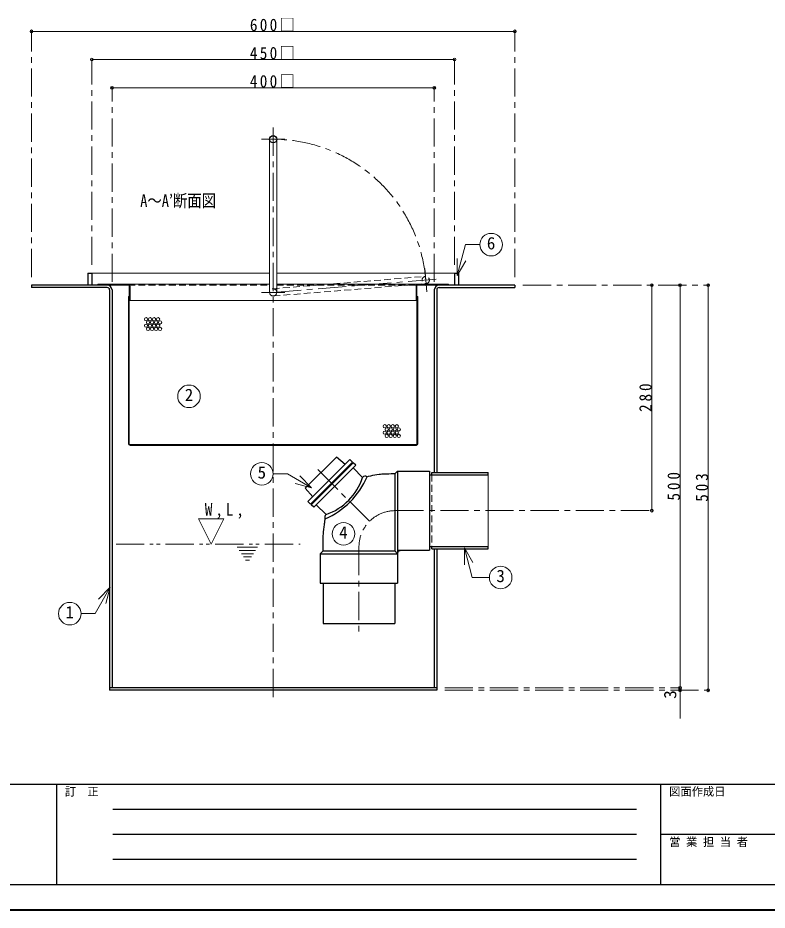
# Model space of a CAD drawing. Units: millimetres, scale not verified. Extents: x -1418 to 1417, y -940 to 1027.
# Drawn here: x -837 to 93, y -940 to 167 of the extents above; entities that cross this region are included whole.
import ezdxf
from ezdxf.enums import TextEntityAlignment as Align

# ---------------------------------------------------------------- set-up
doc = ezdxf.new("R2010")
doc.units = ezdxf.units.MM
doc.header["$LTSCALE"] = 7
doc.header["$PDMODE"] = 32
doc.header["$PDSIZE"] = 3.5
for name, pattern in [('CHAIN1', [8, 5, -1, 1, -1]), ('DASHED1', [1.8, 1.2, -0.6]), ('DOUBLE_CHAIN1', [8.8, 5, -1, 0.6, -0.6, 0.6, -1])]:
    doc.linetypes.add(name, pattern=pattern)
doc.layers.add('0-0_ﾚｲﾔ1', color=7, linetype='Continuous', lineweight=18)
doc.layers.add('0-7_文字', color=7, linetype='Continuous')
doc.styles.add('ＭＳ ゴシック', font='')
doc.styles.get('ＭＳ ゴシック').set_extended_font_data('MS Gothic')

msp = doc.modelspace()

# ---------------------------------------------------------------- linework, layer by layer
at = {"layer": '0-0_ﾚｲﾔ1', "color": 4, "linetype": 'CHAIN1', "lineweight": 9}
for p, q in [((-820.247, -154.315), (-820.247, 150.685)), ((-220.247, -154.315), (-220.247, 150.685)), ((-745.247, -139.315), (-745.247, 115.685)), ((-295.247, -139.315), (-295.247, 115.685)), ((-720.247, -160.315), (-720.247, 80.685)), ((-320.247, -160.315), (-320.247, 80.685)), ((-520.247, 31.185), (-520.247, -682.315)), ((-505.747, 16.685), (-534.747, 16.685)), ((-332.03, -143.574), (-329.696, -172.48)), ((-520.247, -173.315), (-316.41, -156.86)), ((-210.247, -164.315), (19.753, -164.315)), ((-505.747, -173.315), (-534.747, -173.315)), ((-400.567, -457.495), (-467.961, -390.101)), ((-368.747, -444.315), (-50.247, -444.315)), ((-413.747, -489.315), (-413.747, -599.315)), ((-307.247, -664.315), (-15.247, -664.315)), ((-307.247, -667.315), (19.753, -667.315))]:
    msp.add_line(p, q, dxfattribs=at)
at = {"layer": '0-0_ﾚｲﾔ1', "color": 4, "lineweight": 9}
for p, q in [((-220.247, 150.685), (-820.247, 150.685)), ((-295.247, 115.685), (-745.247, 115.685)), ((-320.247, 80.685), (-720.247, 80.685)), ((-745.247, -149.315), (-524.747, -149.315)), ((-515.747, -149.315), (-295.247, -149.315)), ((-700.147, -163.315), (-524.747, -163.315)), ((-340.347, -163.315), (-515.747, -163.315)), ((-50.247, -164.315), (-50.247, -444.315)), ((-15.247, -164.315), (-15.247, -664.315)), ((19.753, -667.315), (19.753, -164.315)), ((-342.747, -183.315), (-697.747, -183.315)), ((-15.247, -664.315), (-15.247, -702.315))]:
    msp.add_line(p, q, dxfattribs=at)
at = {"layer": '0-0_ﾚｲﾔ1'}
for p, q in [((-524.747, 16.685), (-524.747, -173.315)), ((-515.747, 16.685), (-515.747, -173.315)), ((-291.747, -152.485), (-281.454, -114.073)), ((-263.77, -114.073), (-281.454, -114.073)), ((-291.747, -152.485), (-291.747, -131.485)), ((-291.747, -152.485), (-281.247, -134.299)), ((-737.747, -163.315), (-737.747, -164.315)), ((-700.147, -163.315), (-737.747, -163.315)), ((-699.947, -164.315), (-726.247, -164.315)), ((-698.747, -165.515), (-698.747, -361.315)), ((-697.747, -165.715), (-697.747, -183.315)), ((-342.747, -165.715), (-342.747, -183.315)), ((-341.747, -165.515), (-341.747, -361.315)), ((-340.547, -164.315), (-314.247, -164.315)), ((-302.747, -163.315), (-340.347, -163.315)), ((-302.747, -163.315), (-302.747, -164.315)), ((-698.747, -178.315), (-699.747, -178.315)), ((-699.747, -361.315), (-699.747, -178.315)), ((-698.747, -183.315), (-697.747, -183.315)), ((-342.747, -183.315), (-341.747, -183.315)), ((-340.747, -178.315), (-341.747, -178.315)), ((-340.747, -361.315), (-340.747, -178.315)), ((-697.747, -362.315), (-342.747, -362.315)), ((-342.747, -363.315), (-697.747, -363.315)), ((-502.451, -398.658), (-520.303, -398.658)), ((-472.482, -415.961), (-502.451, -398.658)), ((-472.482, -415.961), (-487.331, -401.112)), ((-253.247, -399.765), (-253.247, -488.865)), ((-472.482, -415.961), (-492.767, -410.526)), ((-282.897, -490.491), (-282.897, -511.491)), ((-282.897, -490.491), (-273.062, -527.194)), ((-282.897, -490.491), (-272.397, -508.677)), ((-251.866, -527.194), (-273.062, -527.194)), ((-722.36, -539.503), (-741.247, -572.217)), ((-722.36, -539.503), (-737.209, -554.352)), ((-722.36, -539.503), (-727.795, -559.787)), ((-741.247, -572.217), (-758.722, -572.217))]:
    msp.add_line(p, q, dxfattribs=at)
at = {"layer": '0-0_ﾚｲﾔ1', "color": 5, "lineweight": 25}
for p, q in [((-750.247, -149.315), (-750.247, -164.315)), ((-295.247, -149.315), (-290.247, -149.315)), ((-295.247, -149.315), (-295.247, -164.315)), ((-290.247, -149.315), (-290.247, -164.315)), ((-820.247, -164.315), (-820.247, -167.315)), ((-726.247, -164.315), (-820.247, -164.315)), ((-220.247, -164.315), (-314.247, -164.315)), ((-220.247, -164.315), (-220.247, -167.315)), ((-726.247, -167.315), (-820.247, -167.315)), ((-723.247, -170.315), (-723.247, -667.315)), ((-720.247, -170.315), (-720.247, -664.315)), ((-320.247, -170.315), (-320.247, -396.815)), ((-317.247, -170.315), (-317.247, -396.815)), ((-314.247, -167.315), (-220.247, -167.315)), ((-441.445, -377.727), (-480.335, -416.617)), ((-477.026, -433.107), (-424.872, -380.953)), ((-473.844, -436.289), (-421.69, -384.135)), ((-473.137, -436.996), (-420.983, -384.842)), ((-430.838, -386.919), (-441.445, -377.727)), ((-421.69, -384.135), (-424.872, -380.953)), ((-421.69, -385.549), (-422.397, -384.842)), ((-417.801, -388.024), (-420.983, -384.842)), ((-469.955, -440.178), (-417.801, -388.024)), ((-409.146, -403.043), (-420.983, -391.206)), ((-365.747, -395.315), (-369.247, -398.815)), ((-365.747, -395.315), (-365.747, -497.789)), ((-323.247, -396.815), (-253.247, -396.815)), ((-323.247, -399.765), (-323.247, -396.815)), ((-253.247, -399.765), (-253.247, -396.815)), ((-369.247, -398.815), (-369.247, -494.315)), ((-326.247, -399.765), (-253.247, -399.765)), ((-480.335, -416.617), (-471.143, -427.224)), ((-473.844, -436.289), (-477.026, -433.107)), ((-472.43, -436.289), (-473.137, -435.582)), ((-469.955, -440.178), (-473.137, -436.996)), ((-454.617, -449.152), (-466.773, -436.996)), ((-461.747, -497.815), (-458.247, -494.315)), ((-461.747, -497.815), (-365.747, -497.815)), ((-461.747, -497.815), (-461.747, -534.315)), ((-458.247, -494.315), (-369.247, -494.315)), ((-369.247, -494.315), (-365.747, -497.815)), ((-365.747, -493.315), (-326.247, -493.315)), ((-365.747, -497.815), (-365.747, -534.315)), ((-326.247, -488.865), (-253.247, -488.865)), ((-323.247, -491.815), (-323.247, -488.865)), ((-323.247, -491.815), (-253.247, -491.815)), ((-320.247, -491.815), (-320.247, -664.315)), ((-317.247, -491.815), (-317.247, -667.315)), ((-253.247, -491.815), (-253.247, -488.865)), ((-461.747, -534.315), (-365.747, -534.315)), ((-369.247, -534.315), (-369.247, -584.315)), ((-317.247, -664.315), (-723.247, -664.315)), ((-317.247, -667.315), (-723.247, -667.315))]:
    msp.add_line(p, q, dxfattribs=at)
at = {"layer": '0-0_ﾚｲﾔ1', "color": 4, "linetype": 'DASHED1', "lineweight": 9}
for p, q in [((-520.609, -168.83), (-331.225, -153.542)), ((-699.947, -164.315), (-524.747, -164.315)), ((-519.885, -177.801), (-330.501, -162.512)), ((-515.747, -164.315), (-340.547, -164.315))]:
    msp.add_line(p, q, dxfattribs=at)
at = {"layer": '0-0_ﾚｲﾔ1', "linetype": 'DASHED1'}
msp.add_line((-323.247, -399.765), (-323.247, -488.865), dxfattribs=at)
at = {"layer": '0-0_ﾚｲﾔ1', "color": 4, "linetype": 'DOUBLE_CHAIN1', "lineweight": 9}
for p, q in [((-715.247, -485.865), (-486.747, -485.865)), ((-539.715, -489.865), (-564.715, -489.865)), ((-542.215, -493.865), (-562.215, -493.865)), ((-544.715, -497.865), (-559.715, -497.865)), ((-547.215, -501.865), (-557.215, -501.865)), ((-549.715, -505.865), (-554.715, -505.865))]:
    msp.add_line(p, q, dxfattribs=at)
at = {"layer": '0-0_ﾚｲﾔ1', "color": 6, "lineweight": 25}
for p, q in [((-1386.247, -783.815), (1385.753, -783.815)), ((-789.247, -783.815), (-789.247, -908.815)), ((-39.247, -908.815), (-39.247, -783.815)), ((-719.247, -815.065), (-69.247, -815.065)), ((-69.247, -846.315), (-719.247, -846.315)), ((1385.753, -846.315), (-39.247, -846.315)), ((-69.247, -877.565), (-719.247, -877.565)), ((1385.753, -908.815), (-1386.247, -908.815))]:
    msp.add_line(p, q, dxfattribs=at)
at = {"layer": '0-0_ﾚｲﾔ1', "color": 1, "lineweight": 40}
msp.add_line((1417.253, -940.315), (-1417.747, -940.315), dxfattribs=at)
at = {"layer": '0-0_ﾚｲﾔ1', "color": 5, "lineweight": 25}
for points in [[(-750.247, -149.315), (-745.247, -149.315), (-745.247, -164.315)], [(-365.747, -395.315), (-326.247, -395.315), (-326.247, -493.315)], [(-369.247, -398.815), (-370.939, -398.812), (-373.854, -398.815), (-376.768, -398.843), (-379.677, -398.912), (-382.58, -399.038), (-385.477, -399.237), (-387.152, -399.391), (-388.715, -399.565), (-391.404, -399.924), (-394.087, -400.346), (-396.764, -400.818), (-399.438, -401.325), (-402.11, -401.855), (-403.659, -402.166)], [(-458.247, -494.315), (-458.264, -492.89), (-458.29, -490.432), (-458.306, -487.974), (-458.308, -485.517), (-458.289, -483.06), (-458.242, -480.603), (-458.201, -479.178), (-458.168, -478.263), (-458.099, -476.686), (-458.014, -475.11), (-457.912, -473.534), (-457.792, -471.96), (-457.654, -470.387), (-457.565, -469.476), (-457.469, -468.559), (-457.289, -466.979), (-457.095, -465.401), (-456.889, -463.824), (-456.677, -462.248), (-456.46, -460.673), (-456.334, -459.759), (-456.266, -459.266), (-456.149, -458.415), (-456.032, -457.564), (-455.916, -456.713), (-455.799, -455.862), (-455.683, -455.011), (-455.616, -454.517)], [(-365.747, -497.815), (-365.687, -497.466), (-365.576, -496.871), (-365.446, -496.297), (-365.284, -495.754), (-365.077, -495.257), (-364.813, -494.817), (-364.629, -494.594), (-364.378, -494.361), (-363.87, -494.036), (-363.282, -493.792), (-362.63, -493.612), (-361.934, -493.477), (-361.21, -493.371), (-360.784, -493.315)], [(-458.247, -534.315), (-458.247, -584.315), (-369.247, -584.315)]]:
    msp.add_lwpolyline(points, dxfattribs=at)
at = {"layer": '0-0_ﾚｲﾔ1'}
msp.add_lwpolyline([(-597.215, -485.865), (-612.965, -454.365), (-581.465, -454.365)], close=True, dxfattribs=at)
at = {"layer": '0-0_ﾚｲﾔ1', "color": 5, "lineweight": 25}
msp.add_circle((-520.247, 16.685), 4.5, dxfattribs=at)
at = {"layer": '0-0_ﾚｲﾔ1'}
for centre in [(-249.77, -114.073), (-624.672, -302.424), (-534.303, -398.658), (-433.006, -473.175), (-237.866, -527.194), (-772.722, -572.217)]:
    msp.add_circle(centre, 14, dxfattribs=at)
at = {"layer": '0-0_ﾚｲﾔ1', "color": 4, "linetype": 'DASHED1', "lineweight": 9}
msp.add_circle((-330.863, -158.027), 4.5, dxfattribs=at)
at = {"layer": '0-0_ﾚｲﾔ1', "color": 4, "lineweight": 9}
for centre in [(-678.037, -206.637), (-675.537, -210.637), (-673.037, -206.637), (-670.537, -210.637), (-668.037, -206.637), (-665.537, -210.637), (-663.037, -206.637), (-660.537, -210.637), (-678.037, -214.637), (-675.537, -218.637), (-673.037, -214.637), (-670.537, -218.637), (-668.037, -214.637), (-665.537, -218.637), (-663.037, -214.637), (-660.537, -218.637), (-381.749, -339.546), (-379.249, -343.546), (-376.749, -339.546), (-374.249, -343.546), (-371.749, -339.546), (-369.249, -343.546), (-366.749, -339.546), (-364.249, -343.546), (-381.749, -347.546), (-379.249, -351.546), (-376.749, -347.546), (-374.249, -351.546), (-371.749, -347.546), (-369.249, -351.546), (-366.749, -347.546), (-364.249, -351.546)]:
    msp.add_circle(centre, 2, dxfattribs=at)
at = {"layer": '0-0_ﾚｲﾔ1', "color": 4, "linetype": 'CHAIN1', "lineweight": 9}
for centre, radius, start, end in [((-520.247, -173.315), 190, 4.6152, 90), ((-368.747, -489.315), 45, 90, 180)]:
    msp.add_arc(centre, radius, start, end, dxfattribs=at)
at = {"layer": '0-0_ﾚｲﾔ1', "color": 5, "lineweight": 25}
for centre, radius, start, end in [((-726.247, -170.315), 6, 0, 90), ((-314.247, -170.315), 6, 90, 180), ((-726.247, -170.315), 3, 0, 90), ((-314.247, -170.315), 3, 90, 180), ((-495.694, -362.782), 100.108, 293.59993, 336.83269), ((-478.636, -379.99), 73.214, 289.15155, 341.64746), ((-405.918, -405.636), 4.141, 56.92731, 141.21989), ((-452.226, -452.373), 4.011, 126.59401, 212.31557)]:
    msp.add_arc(centre, radius, start, end, dxfattribs=at)
at = {"layer": '0-0_ﾚｲﾔ1'}
for centre, radius, start, end in [((-700.147, -165.715), 2.4, 0, 90), ((-699.947, -165.515), 1.2, 0, 90), ((-340.347, -165.715), 2.4, 90, 180), ((-340.547, -165.515), 1.2, 90, 180), ((-520.247, -173.315), 4.5, 180, 0), ((-697.747, -361.315), 2, 180, 270), ((-697.747, -361.315), 1, 180, 270), ((-342.747, -361.315), 1, 270, 0), ((-342.747, -361.315), 2, 270, 0)]:
    msp.add_arc(centre, radius, start, end, dxfattribs=at)
at = {"layer": '0-0_ﾚｲﾔ1', "color": 4, "linetype": 'DASHED1', "lineweight": 9}
msp.add_arc((-520.247, -173.315), 4.5, 0, 180, dxfattribs=at)
at = {"layer": '0-0_ﾚｲﾔ1', "color": 4}
for p in [(-820.247, 150.685), (-220.247, 150.685), (-745.247, 115.685), (-295.247, 115.685), (-720.247, 80.685), (-320.247, 80.685), (-50.247, -164.315), (-15.247, -164.315), (19.753, -164.315), (-50.247, -444.315), (-15.247, -664.315), (-15.247, -667.315), (19.753, -667.315)]:
    msp.add_point(p, dxfattribs=at)

# ---------------------------------------------------------------- texts
at = {"layer": '0-0_ﾚｲﾔ1', "style": 'ＭＳ ゴシック', "width": 0.85}
msp.add_text('A～A’断面図', height=15.4, dxfattribs=at).set_placement((-685.247, -71.815), align=Align.BOTTOM_LEFT)
at = {"layer": '0-0_ﾚｲﾔ1', "style": 'ＭＳ ゴシック'}
for s, height, p in [('6', 15.4, (-255.02, -124.573)), ('2', 15.4, (-629.922, -312.924)), ('5', 15.4, (-539.553, -409.158)), ('4', 15.4, (-438.256, -483.675)), ('3', 15.4, (-243.116, -537.694)), ('1', 15.4, (-777.972, -582.717)), ('図面作成日', 10.26, (-28.747, -801.315)), ('訂\u3000正', 10.26, (-778.747, -801.315)), ('営 業 担 当 者', 10.26, (-28.747, -863.815))]:
    msp.add_text(s, height=height, dxfattribs=at).set_placement(p, align=Align.BOTTOM_LEFT)
msp.add_text('3', height=15.4, rotation=90, dxfattribs=at).set_placement((-15.247, -677.815), align=Align.BOTTOM_LEFT)
at = {"layer": '0-0_ﾚｲﾔ1', "char_height": 15.4, "attachment_point": 7, "style": 'ＭＳ ゴシック'}
for s, insert in [('\\T1.3;\\W0.9;600□', (-549.122, 150.685)), ('\\T1.3;\\W0.9;450□', (-549.122, 115.685)), ('\\T1.3;\\W0.9;400□', (-549.122, 80.685))]:
    msp.add_mtext(s, dxfattribs=dict(at, insert=insert))
at = {"layer": '0-0_ﾚｲﾔ1', "char_height": 15.4, "attachment_point": 7, "rotation": 90, "style": 'ＭＳ ゴシック'}
for s, insert in [('\\T1.38;\\W0.9;280', (-50.247, -321.815)), ('\\T1.38;\\W0.9;500', (-15.247, -431.815)), ('\\T1.38;\\W0.9;503', (19.753, -433.315))]:
    msp.add_mtext(s, dxfattribs=dict(at, insert=insert))
at = {"layer": '0-7_文字', "insert": (-605.09, -454.365), "char_height": 15.4, "attachment_point": 7, "style": 'ＭＳ ゴシック'}
msp.add_mtext('\\T1.38;\\W0.9;W,L,', dxfattribs=at)

doc.saveas('drawing.dxf')
